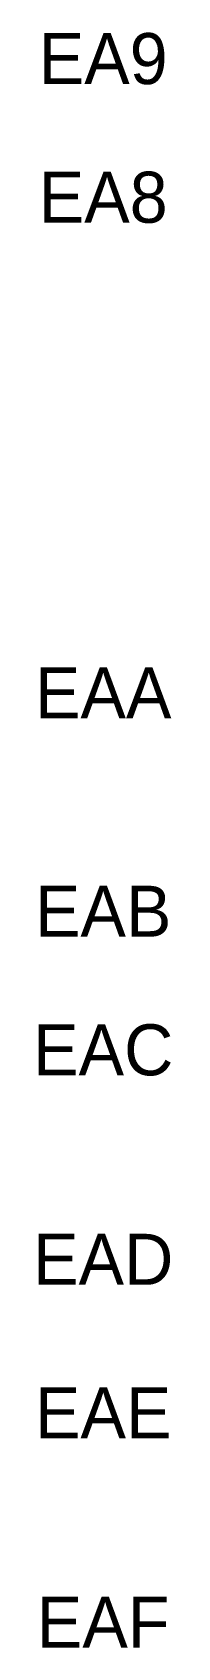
# Model space of a CAD drawing. Header units: millimetres. Extents: x 20717 to 22996, y 3448 to 4068.
# Drawn here: x 21715.1 to 21737.6, y 3583.1 to 3856.7 of the extents above; entities that cross this region are included whole.
import ezdxf
from ezdxf.enums import TextEntityAlignment as Align

# ---------------------------------------------------------------- set-up
doc = ezdxf.new("R2010")
doc.units = ezdxf.units.MM
doc.layers.add('ELK', color=1, linetype='Continuous', lineweight=35)
doc.styles.add('TAKSİM', font='GOTHIC.TTF', dxfattribs={"height": 20})

msp = doc.modelspace()

# ---------------------------------------------------------------- texts
at = {"layer": 'ELK', "color": 1, "style": 'TAKSİM'}
for s, p in [('EA9', (21726.07, 3847.91)), ('EA8', (21726.07, 3824.43)), ('EAA', (21726.07, 3740.47)), ('EAB', (21726.07, 3703.49)), ('EAC', (21726.07, 3680.01)), ('EAD', (21726.07, 3644.53)), ('EAE', (21726.07, 3618.54)), ('EAF', (21726.07, 3583.06))]:
    msp.add_text(s, height=8.64, dxfattribs=at).set_placement(p, align=Align.CENTER)

doc.saveas('drawing.dxf')
